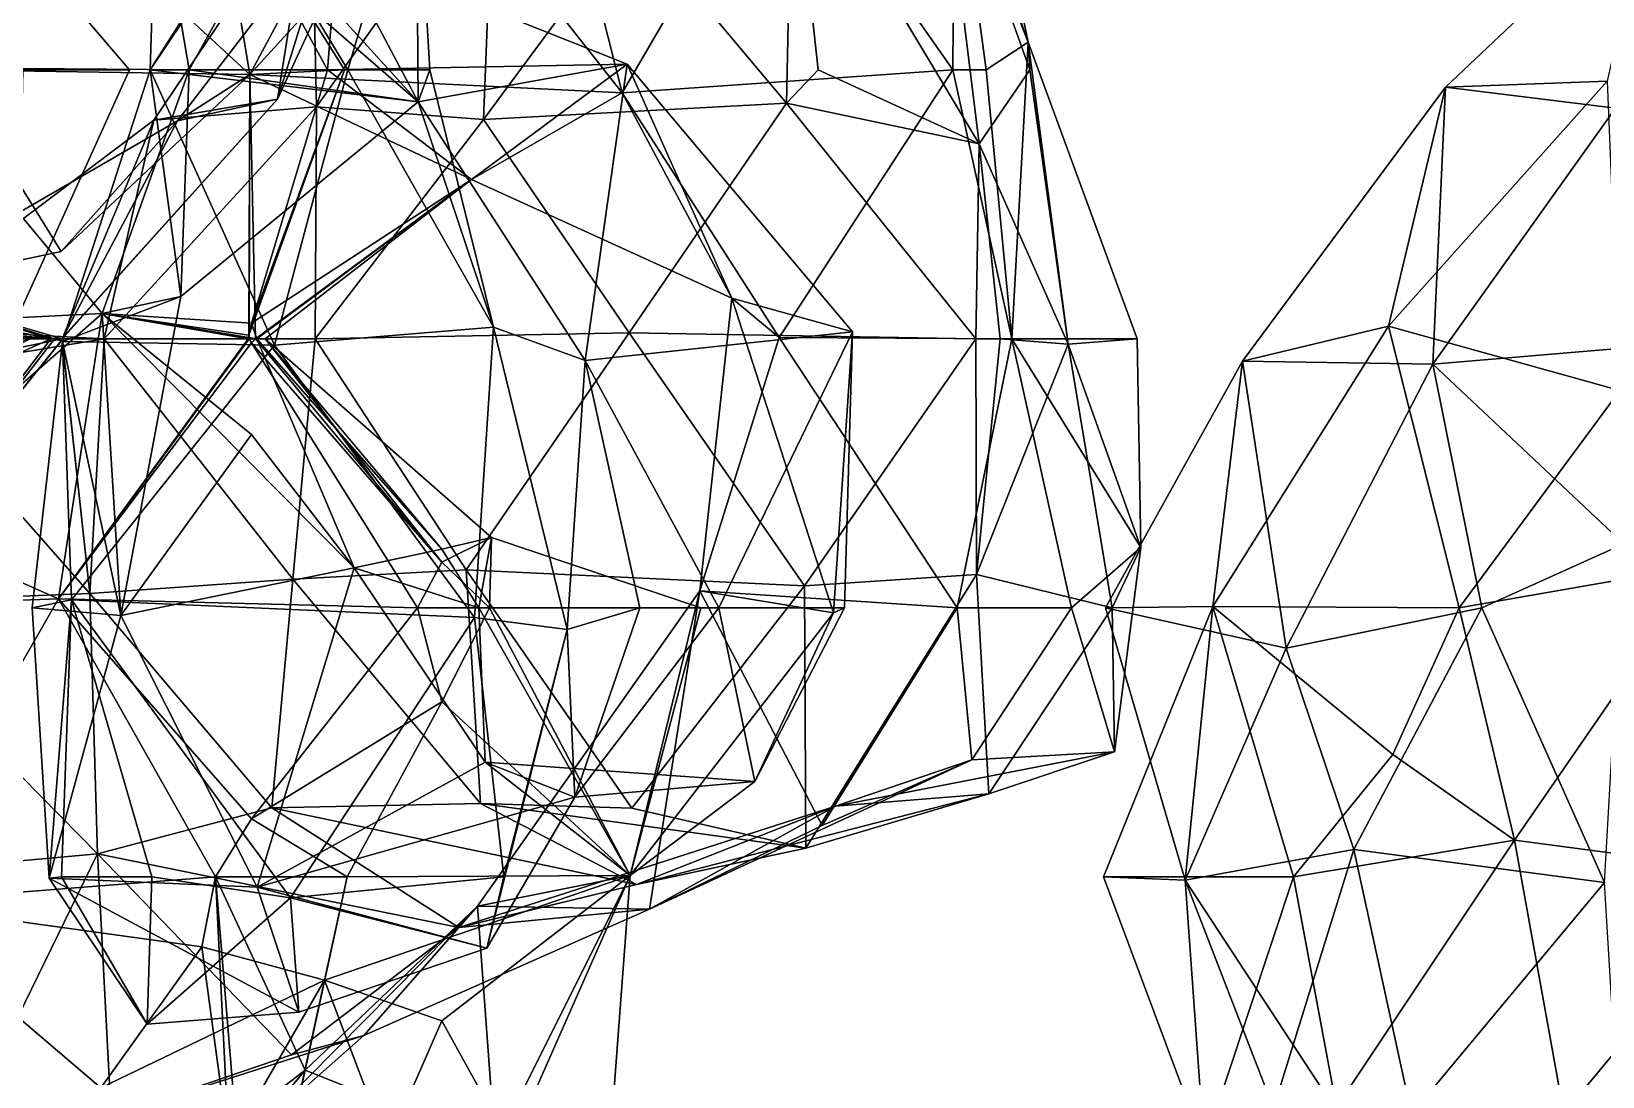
# Model space of a CAD drawing. Extents: x 290034 to 295698, y 4553723 to 4561693.
# Drawn here: x 294063.6 to 294167.7, y 4558982.8 to 4559052 of the extents above; entities that cross this region are included whole.
import ezdxf

# ---------------------------------------------------------------- set-up
doc = ezdxf.new("R2010")
doc.units = 0
doc.layers.add('Au_ppm_Pref_-_0_2', color=7, linetype='CONTINUOUS')

msp = doc.modelspace()

# ---------------------------------------------------------------- linework, layer by layer
at = {"layer": 'Au_ppm_Pref_-_0_2'}
for points in [[(294102.73, 4559047.94, 1835.25), (294090.77, 4559063.11, 1833.86), (294097.09, 4559070.22, 1830.25)], [(294102.73, 4559047.94, 1835.25), (294097.09, 4559070.22, 1830.25), (294113.16, 4559065.88, 1833.46)], [(294083.63, 4559059.56, 1829.31), (294079.9, 4559047.53, 1823.44), (294089.55, 4559068.46, 1823.37)], [(294079.9, 4559047.53, 1823.44), (294082.15, 4559061.66, 1817.43), (294089.55, 4559068.46, 1823.37)], [(294126.3, 4559067.28, 1823.37), (294123.67, 4559066.45, 1818.01), (294129.61, 4559051.29, 1823.32)], [(294124.73, 4559065.02, 1828.26), (294126.3, 4559067.28, 1823.37), (294129.61, 4559051.29, 1823.32)], [(294042.14, 4559066.38, 1846), (294063.97, 4559065.22, 1845.69), (294054.75, 4559049.61, 1846.77)], [(294102.73, 4559047.94, 1835.25), (294113.16, 4559065.88, 1833.46), (294124.62, 4559049.46, 1833.39)], [(294124.73, 4559065.02, 1828.26), (294124.62, 4559049.46, 1833.39), (294113.16, 4559065.88, 1833.46)], [(294123.67, 4559066.45, 1818.01), (294113.98, 4559065.26, 1812.02), (294126.36, 4559044.57, 1812.72)], [(294129.72, 4559049.46, 1817.43), (294129.61, 4559051.29, 1823.32), (294123.67, 4559066.45, 1818.01)], [(294123.67, 4559066.45, 1818.01), (294126.36, 4559044.57, 1812.72), (294129.72, 4559049.46, 1817.43)], [(294054.75, 4559049.61, 1846.77), (294063.97, 4559065.22, 1845.69), (294072.75, 4559057.13, 1847.13)], [(294089.08, 4559064.89, 1859.01), (294084.54, 4559049.46, 1862.01), (294078.17, 4559060.05, 1862.54)], [(294089.08, 4559064.89, 1859.01), (294078.17, 4559059.49, 1855.67), (294089.22, 4559047.34, 1853.1)], [(294089.08, 4559064.89, 1859.01), (294089.99, 4559049.46, 1859.01), (294084.54, 4559049.46, 1862.01)], [(294089.99, 4559049.46, 1859.01), (294089.08, 4559064.89, 1859.01), (294089.22, 4559047.34, 1853.1)], [(294113.98, 4559065.26, 1812.02), (294103.37, 4559059.47, 1808.16), (294113.61, 4559047.25, 1807.41)], [(294113.98, 4559065.26, 1812.02), (294113.61, 4559047.25, 1807.41), (294115.71, 4559049.46, 1811.49)], [(294115.71, 4559049.46, 1811.49), (294126.36, 4559044.57, 1812.72), (294113.98, 4559065.26, 1812.02)], [(294124.73, 4559065.02, 1828.26), (294126.82, 4559049.46, 1829.31), (294124.62, 4559049.46, 1833.39)], [(294126.82, 4559049.46, 1829.31), (294124.73, 4559065.02, 1828.26), (294129.61, 4559051.29, 1823.32)], [(294058.72, 4559049.46, 1814.2), (294057.46, 4559064.2, 1811.49), (294070.08, 4559049.46, 1811.49)], [(294063.02, 4559049.46, 1806.76), (294070.08, 4559049.46, 1811.49), (294057.46, 4559064.2, 1811.49)], [(294078.05, 4559049.15, 1835.27), (294061.21, 4559064.68, 1836.3), (294058.08, 4559049.46, 1832.84)], [(294078.05, 4559049.15, 1835.27), (294075.7, 4559063.24, 1842.17), (294061.21, 4559064.68, 1836.3)], [(294078.05, 4559049.15, 1835.27), (294084.34, 4559049.46, 1841.19), (294075.7, 4559063.24, 1842.17)], [(294083.21, 4559049.46, 1844.76), (294083.85, 4559057.5, 1847.13), (294075.7, 4559063.24, 1842.17)], [(294084.34, 4559049.46, 1841.19), (294083.21, 4559049.46, 1844.76), (294075.7, 4559063.24, 1842.17)], [(294078.05, 4559049.15, 1835.27), (294090.77, 4559063.11, 1833.86), (294102.73, 4559047.94, 1835.25)], [(294078.05, 4559049.15, 1835.27), (294083.63, 4559059.56, 1829.31), (294090.77, 4559063.11, 1833.86)], [(294094.22, 4559063.57, 1812.53), (294082.15, 4559061.66, 1817.43), (294082.47, 4559047.01, 1811.99)], [(294094.22, 4559063.57, 1812.53), (294082.47, 4559047.01, 1811.99), (294093.54, 4559046.17, 1807.96)], [(294094.22, 4559063.57, 1812.53), (294093.54, 4559046.17, 1807.96), (294103.37, 4559059.47, 1808.16)], [(294071.7, 4559046.14, 1817.43), (294082.15, 4559061.66, 1817.43), (294079.9, 4559047.53, 1823.44)], [(294071.7, 4559046.14, 1817.43), (294082.47, 4559047.01, 1811.99), (294082.15, 4559061.66, 1817.43)], [(294167.97, 4559048.72, 1805.15), (294157.26, 4559048.31, 1799.62), (294170.75, 4559061.09, 1799.62)], [(294157.26, 4559048.31, 1799.62), (294168.51, 4559046.92, 1794.35), (294170.75, 4559061.09, 1799.62)], [(294071.45, 4559049.46, 1858.97), (294078.17, 4559060.05, 1862.54), (294084.54, 4559049.46, 1862.01)], [(294071.45, 4559049.46, 1858.97), (294071.74, 4559058.56, 1859.01), (294078.17, 4559060.05, 1862.54)], [(294078.05, 4559049.15, 1835.27), (294073.26, 4559046.09, 1829.31), (294083.63, 4559059.56, 1829.31)], [(294073.26, 4559046.09, 1829.31), (294079.9, 4559047.53, 1823.44), (294083.63, 4559059.56, 1829.31)], [(294071.74, 4559058.56, 1859.01), (294071.45, 4559049.46, 1858.97), (294078.17, 4559059.49, 1855.67)], [(294078.17, 4559059.49, 1855.67), (294071.45, 4559049.46, 1858.97), (294089.22, 4559047.34, 1853.1)], [(294113.61, 4559047.25, 1807.41), (294103.37, 4559059.47, 1808.16), (294093.54, 4559046.17, 1807.96)], [(294078.17, 4559056.93, 1849.62), (294083.85, 4559057.5, 1847.13), (294089.22, 4559047.34, 1853.1)], [(294083.21, 4559049.46, 1844.76), (294103.05, 4559049.84, 1847.35), (294083.85, 4559057.5, 1847.13)], [(294089.22, 4559047.34, 1853.1), (294083.85, 4559057.5, 1847.13), (294103.05, 4559049.84, 1847.35)], [(294074.05, 4559049.46, 1849.07), (294054.75, 4559049.61, 1846.77), (294072.75, 4559057.13, 1847.13)], [(294074.05, 4559049.46, 1849.07), (294072.75, 4559057.13, 1847.13), (294078.17, 4559056.93, 1849.62)], [(294074.05, 4559049.46, 1849.07), (294078.17, 4559056.93, 1849.62), (294089.22, 4559047.34, 1853.1)], [(294126.82, 4559049.46, 1829.31), (294129.61, 4559051.29, 1823.32), (294128.52, 4559031.65, 1829.42)], [(294136.84, 4559031.65, 1823.37), (294128.52, 4559031.65, 1829.42), (294129.61, 4559051.29, 1823.32)], [(294129.61, 4559051.29, 1823.32), (294132.25, 4559031.29, 1817.23), (294136.84, 4559031.65, 1823.37)], [(294129.61, 4559051.29, 1823.32), (294129.72, 4559049.46, 1817.43), (294132.25, 4559031.29, 1817.23)], [(294068.27, 4559033.33, 1847.34), (294040.29, 4559031.94, 1846.61), (294054.75, 4559049.61, 1846.77)], [(294058.08, 4559049.46, 1832.84), (294054.1, 4559034.99, 1828.72), (294065.57, 4559037.42, 1833.33)], [(294074.05, 4559049.46, 1849.07), (294068.27, 4559033.33, 1847.34), (294054.75, 4559049.61, 1846.77)], [(294078.05, 4559049.15, 1835.27), (294058.08, 4559049.46, 1832.84), (294065.57, 4559037.42, 1833.33)], [(294058.72, 4559049.46, 1814.2), (294070.08, 4559049.46, 1811.49), (294062.68, 4559033.05, 1811.49)], [(294063.02, 4559049.46, 1806.76), (294062.68, 4559033.05, 1811.49), (294070.08, 4559049.46, 1811.49)], [(294078.05, 4559049.15, 1835.27), (294065.57, 4559037.42, 1833.33), (294073.26, 4559046.09, 1829.31)], [(294071.45, 4559049.46, 1858.97), (294079.69, 4559031.23, 1864.14), (294065.65, 4559031.46, 1859.05)], [(294065.65, 4559031.46, 1859.05), (294073.48, 4559034.45, 1853.07), (294071.45, 4559049.46, 1858.97)], [(294074.05, 4559049.46, 1849.07), (294073.48, 4559034.45, 1853.07), (294068.27, 4559033.33, 1847.34)], [(294071.45, 4559049.46, 1858.97), (294084.54, 4559049.46, 1862.01), (294079.69, 4559031.23, 1864.14)], [(294089.22, 4559047.34, 1853.1), (294071.45, 4559049.46, 1858.97), (294073.48, 4559034.45, 1853.07)], [(294073.48, 4559034.45, 1853.07), (294074.05, 4559049.46, 1849.07), (294089.22, 4559047.34, 1853.1)], [(294078.05, 4559049.15, 1835.27), (294078, 4559031.89, 1841.19), (294084.34, 4559049.46, 1841.19)], [(294078.17, 4559032.68, 1841.54), (294084.34, 4559049.46, 1841.19), (294078, 4559031.89, 1841.19)], [(294078.05, 4559049.15, 1835.27), (294078.02, 4559031.65, 1841.12), (294078, 4559031.89, 1841.19)], [(294078.05, 4559049.15, 1835.27), (294078.43, 4559031.65, 1841.07), (294078.02, 4559031.65, 1841.12)], [(294078.05, 4559049.15, 1835.27), (294092.75, 4559042.19, 1841.33), (294078.43, 4559031.65, 1841.07)], [(294078.05, 4559049.15, 1835.27), (294102.73, 4559047.94, 1835.25), (294092.75, 4559042.19, 1841.33)], [(294078.17, 4559032.68, 1841.54), (294092.75, 4559042.19, 1841.33), (294083.21, 4559049.46, 1844.76)], [(294078.17, 4559032.68, 1841.54), (294083.21, 4559049.46, 1844.76), (294084.34, 4559049.46, 1841.19)], [(294079.69, 4559031.23, 1864.14), (294084.54, 4559049.46, 1862.01), (294094.2, 4559032.42, 1859.68)], [(294092.75, 4559042.19, 1841.33), (294103.05, 4559049.84, 1847.35), (294083.21, 4559049.46, 1844.76)], [(294084.54, 4559049.46, 1862.01), (294089.99, 4559049.46, 1859.01), (294094.2, 4559032.42, 1859.68)], [(294089.22, 4559047.34, 1853.1), (294103.05, 4559049.84, 1847.35), (294100.27, 4559030.2, 1852.51)], [(294094.2, 4559032.42, 1859.68), (294089.99, 4559049.46, 1859.01), (294089.22, 4559047.34, 1853.1)], [(294092.75, 4559042.19, 1841.33), (294109.99, 4559034.34, 1840.31), (294103.05, 4559049.84, 1847.35)], [(294117.97, 4559032.1, 1847.22), (294100.27, 4559030.2, 1852.51), (294103.05, 4559049.84, 1847.35)], [(294102.73, 4559047.94, 1835.25), (294124.62, 4559049.46, 1833.39), (294113.12, 4559031.74, 1834.85)], [(294117.97, 4559032.1, 1847.22), (294103.05, 4559049.84, 1847.35), (294109.99, 4559034.34, 1840.31)], [(294113.12, 4559031.74, 1834.85), (294124.62, 4559049.46, 1833.39), (294128.52, 4559031.65, 1829.42)], [(294126.36, 4559044.57, 1812.72), (294115.71, 4559049.46, 1811.49), (294113.61, 4559047.25, 1807.41)], [(294124.62, 4559049.46, 1833.39), (294126.82, 4559049.46, 1829.31), (294128.52, 4559031.65, 1829.42)], [(294132.25, 4559031.29, 1817.23), (294129.72, 4559049.46, 1817.43), (294126.36, 4559044.57, 1812.72)], [(294157.26, 4559048.31, 1799.62), (294153.48, 4559032.49, 1805.39), (294143.8, 4559030.16, 1799.62)], [(294143.8, 4559030.16, 1799.62), (294156.42, 4559029.96, 1794.04), (294157.26, 4559048.31, 1799.62)], [(294168.79, 4559028.23, 1809.21), (294153.48, 4559032.49, 1805.39), (294167.97, 4559048.72, 1805.15)], [(294167.97, 4559048.72, 1805.15), (294153.48, 4559032.49, 1805.39), (294157.26, 4559048.31, 1799.62)], [(294157.26, 4559048.31, 1799.62), (294156.42, 4559029.96, 1794.04), (294168.51, 4559046.92, 1794.35)], [(294079.9, 4559047.53, 1823.44), (294065.64, 4559031.65, 1823.4), (294065.59, 4559031.65, 1823.37)], [(294065.59, 4559031.65, 1823.37), (294065.64, 4559031.65, 1823.34), (294079.9, 4559047.53, 1823.44)], [(294071.7, 4559046.14, 1817.43), (294079.9, 4559047.53, 1823.44), (294065.64, 4559031.65, 1823.34)], [(294073.26, 4559046.09, 1829.31), (294065.64, 4559031.65, 1823.4), (294079.9, 4559047.53, 1823.44)], [(294094.2, 4559032.42, 1859.68), (294089.22, 4559047.34, 1853.1), (294100.27, 4559030.2, 1852.51)], [(294102.73, 4559047.94, 1835.25), (294109.99, 4559034.34, 1840.31), (294092.75, 4559042.19, 1841.33)], [(294103.18, 4559032.05, 1807.29), (294113.61, 4559047.25, 1807.41), (294093.54, 4559046.17, 1807.96)], [(294102.73, 4559047.94, 1835.25), (294113.12, 4559031.74, 1834.85), (294109.99, 4559034.34, 1840.31)], [(294103.18, 4559032.05, 1807.29), (294126.14, 4559031.65, 1806.7), (294113.61, 4559047.25, 1807.41)], [(294126.36, 4559044.57, 1812.72), (294113.61, 4559047.25, 1807.41), (294126.14, 4559031.65, 1806.7)], [(294053.54, 4559032.45, 1817.43), (294071.7, 4559046.14, 1817.43), (294065.64, 4559031.65, 1823.34)], [(294053.54, 4559032.45, 1817.43), (294068.41, 4559031.65, 1811.75), (294071.7, 4559046.14, 1817.43)], [(294065.57, 4559037.42, 1833.33), (294054.1, 4559034.99, 1828.72), (294073.26, 4559046.09, 1829.31)], [(294054.1, 4559034.99, 1828.72), (294065.64, 4559031.65, 1823.4), (294073.26, 4559046.09, 1829.31)], [(294071.7, 4559046.14, 1817.43), (294068.41, 4559031.65, 1811.75), (294082.47, 4559047.01, 1811.99)], [(294068.41, 4559031.65, 1811.75), (294082.39, 4559031.65, 1807.54), (294082.47, 4559047.01, 1811.99)], [(294082.47, 4559047.01, 1811.99), (294082.39, 4559031.65, 1807.54), (294093.54, 4559046.17, 1807.96)], [(294103.18, 4559032.05, 1807.29), (294093.54, 4559046.17, 1807.96), (294082.39, 4559031.65, 1807.54)], [(294168.51, 4559046.92, 1794.35), (294156.42, 4559029.96, 1794.04), (294178.93, 4559031.87, 1791.02)], [(294126.36, 4559044.57, 1812.72), (294126.14, 4559031.65, 1806.7), (294127.75, 4559031.65, 1811.49)], [(294126.36, 4559044.57, 1812.72), (294127.75, 4559031.65, 1811.49), (294132.25, 4559031.29, 1817.23)], [(294078.17, 4559032.68, 1841.54), (294078.53, 4559031.65, 1841.36), (294092.75, 4559042.19, 1841.33)], [(294079.07, 4559031.65, 1841.19), (294078.43, 4559031.65, 1841.07), (294092.75, 4559042.19, 1841.33)], [(294078.53, 4559031.65, 1841.36), (294079.07, 4559031.65, 1841.19), (294092.75, 4559042.19, 1841.33)], [(294054.1, 4559034.99, 1828.72), (294043.51, 4559036.08, 1823.37), (294064.89, 4559031.65, 1823.37)], [(294052.97, 4559032.47, 1817.71), (294064.89, 4559031.65, 1823.37), (294043.51, 4559036.08, 1823.37)], [(294054.1, 4559034.99, 1828.72), (294065.12, 4559031.65, 1823.59), (294065.64, 4559031.65, 1823.4)], [(294054.1, 4559034.99, 1828.72), (294064.89, 4559031.65, 1823.37), (294065.12, 4559031.65, 1823.59)], [(294069.52, 4559013.32, 1853.22), (294073.48, 4559034.45, 1853.07), (294065.65, 4559031.46, 1859.05)], [(294069.52, 4559013.32, 1853.22), (294068.27, 4559033.33, 1847.34), (294073.48, 4559034.45, 1853.07)], [(294113.12, 4559031.74, 1834.85), (294107.86, 4559014.96, 1835.25), (294109.99, 4559034.34, 1840.31)], [(294107.86, 4559014.96, 1835.25), (294116.71, 4559013.49, 1841.26), (294109.99, 4559034.34, 1840.31)], [(294117.97, 4559032.1, 1847.22), (294109.99, 4559034.34, 1840.31), (294116.71, 4559013.49, 1841.26)], [(294052.97, 4559019.89, 1845.11), (294040.29, 4559031.94, 1846.61), (294068.27, 4559033.33, 1847.34)], [(294052.97, 4559019.89, 1845.11), (294068.27, 4559033.33, 1847.34), (294065.38, 4559014.41, 1840.2)], [(294052.97, 4559032.47, 1817.71), (294063.54, 4559031.65, 1822.42), (294064.89, 4559031.65, 1823.37)], [(294053.54, 4559032.45, 1817.43), (294065.64, 4559031.65, 1823.34), (294063.54, 4559031.65, 1822.42)], [(294053.54, 4559032.45, 1817.43), (294055.89, 4559031.65, 1816.06), (294068.41, 4559031.65, 1811.75)], [(294077.94, 4559031.65, 1841.19), (294065.38, 4559014.41, 1840.2), (294068.27, 4559033.33, 1847.34)], [(294069.52, 4559013.32, 1853.22), (294078.17, 4559025.31, 1850.96), (294068.27, 4559033.33, 1847.34)], [(294068.27, 4559033.33, 1847.34), (294078.17, 4559025.31, 1850.96), (294084.97, 4559016.47, 1847.83)], [(294078.17, 4559032.68, 1841.54), (294078, 4559031.89, 1841.19), (294068.27, 4559033.33, 1847.34)], [(294078, 4559031.89, 1841.19), (294077.94, 4559031.65, 1841.19), (294068.27, 4559033.33, 1847.34)], [(294078.53, 4559031.65, 1841.36), (294078.17, 4559032.68, 1841.54), (294068.27, 4559033.33, 1847.34)], [(294078.53, 4559031.65, 1841.36), (294068.27, 4559033.33, 1847.34), (294084.97, 4559016.47, 1847.83)], [(294141.84, 4559013.91, 1805.31), (294143.8, 4559030.16, 1799.62), (294153.48, 4559032.49, 1805.39)], [(294153.48, 4559032.49, 1805.39), (294158.16, 4559013.83, 1809.42), (294141.84, 4559013.91, 1805.31)], [(294168.79, 4559028.23, 1809.21), (294158.16, 4559013.83, 1809.42), (294153.48, 4559032.49, 1805.39)], [(294051.61, 4559014.16, 1823.69), (294065.57, 4559031.51, 1823.42), (294065.12, 4559031.65, 1823.59)], [(294051.61, 4559014.16, 1823.69), (294065.12, 4559031.65, 1823.59), (294064.89, 4559031.65, 1823.37)], [(294052.97, 4559026.25, 1819.23), (294051.61, 4559014.16, 1823.69), (294064.89, 4559031.65, 1823.37)], [(294051.61, 4559014.16, 1823.69), (294065.62, 4559031.57, 1823.37), (294065.57, 4559031.51, 1823.42)], [(294051.61, 4559014.16, 1823.69), (294067.47, 4559014.78, 1817.68), (294065.62, 4559031.57, 1823.37)], [(294052.97, 4559026.25, 1819.23), (294064.89, 4559031.65, 1823.37), (294063.54, 4559031.65, 1822.42)], [(294065.64, 4559031.65, 1823.34), (294067.47, 4559014.78, 1817.68), (294054.59, 4559029.36, 1817.43)], [(294065.64, 4559031.65, 1823.34), (294054.59, 4559029.36, 1817.43), (294063.54, 4559031.65, 1822.42)], [(294054.59, 4559029.36, 1817.43), (294067.47, 4559014.78, 1817.68), (294068.41, 4559031.65, 1811.75)], [(294054.59, 4559029.36, 1817.43), (294068.41, 4559031.65, 1811.75), (294055.89, 4559031.65, 1816.06)], [(294069.52, 4559013.32, 1853.22), (294065.65, 4559031.46, 1859.05), (294063.64, 4559013.83, 1859.01)], [(294063.64, 4559013.83, 1859.01), (294065.65, 4559031.46, 1859.05), (294066.24, 4559014.36, 1864.12)], [(294065.64, 4559031.65, 1823.4), (294065.12, 4559031.65, 1823.59), (294065.57, 4559031.51, 1823.42)], [(294065.38, 4559014.41, 1840.2), (294078.02, 4559031.65, 1841.12), (294078.17, 4559031.38, 1841.1)], [(294077.94, 4559031.65, 1841.19), (294078.02, 4559031.65, 1841.12), (294065.38, 4559014.41, 1840.2)], [(294065.64, 4559031.65, 1823.4), (294065.57, 4559031.51, 1823.42), (294065.62, 4559031.57, 1823.37)], [(294065.64, 4559031.65, 1823.4), (294065.62, 4559031.57, 1823.37), (294065.59, 4559031.65, 1823.37)], [(294065.62, 4559031.57, 1823.37), (294065.64, 4559031.65, 1823.34), (294065.59, 4559031.65, 1823.37)], [(294065.64, 4559031.65, 1823.34), (294065.62, 4559031.57, 1823.37), (294067.47, 4559014.78, 1817.68)], [(294066.24, 4559014.36, 1864.12), (294065.65, 4559031.46, 1859.05), (294079.69, 4559031.23, 1864.14)], [(294067.47, 4559014.78, 1817.68), (294080.91, 4559015.72, 1811.81), (294068.41, 4559031.65, 1811.75)], [(294068.41, 4559031.65, 1811.75), (294080.91, 4559015.72, 1811.81), (294082.39, 4559031.65, 1807.54)], [(294078.02, 4559031.65, 1841.12), (294077.94, 4559031.65, 1841.19), (294078, 4559031.89, 1841.19)], [(294078.02, 4559031.65, 1841.12), (294078.43, 4559031.65, 1841.07), (294078.17, 4559031.38, 1841.1)], [(294090.77, 4559016.84, 1840.19), (294078.17, 4559031.38, 1841.1), (294078.43, 4559031.65, 1841.07)], [(294090.77, 4559016.84, 1840.19), (294078.43, 4559031.65, 1841.07), (294079.07, 4559031.65, 1841.19)], [(294078.53, 4559031.65, 1841.36), (294084.97, 4559016.47, 1847.83), (294090.77, 4559017.7, 1842.48)], [(294079.07, 4559031.65, 1841.19), (294078.53, 4559031.65, 1841.36), (294090.77, 4559017.7, 1842.48)], [(294090.77, 4559016.84, 1840.19), (294079.07, 4559031.65, 1841.19), (294094.06, 4559018.48, 1841.19)], [(294079.07, 4559031.65, 1841.19), (294090.77, 4559017.7, 1842.48), (294094.06, 4559018.48, 1841.19)], [(294079.69, 4559031.23, 1864.14), (294094.2, 4559032.42, 1859.68), (294092.95, 4559013.19, 1866.05)], [(294080.91, 4559015.72, 1811.81), (294092.38, 4559016.35, 1807.15), (294082.39, 4559031.65, 1807.54)], [(294103.18, 4559032.05, 1807.29), (294082.39, 4559031.65, 1807.54), (294092.38, 4559016.35, 1807.15)], [(294103.18, 4559032.05, 1807.29), (294092.38, 4559016.35, 1807.15), (294114.8, 4559015.27, 1806.59)], [(294092.95, 4559013.19, 1866.05), (294094.2, 4559032.42, 1859.68), (294099.07, 4559012.38, 1859.23)], [(294099.07, 4559012.38, 1859.23), (294094.2, 4559032.42, 1859.68), (294100.27, 4559030.2, 1852.51)], [(294100.27, 4559030.2, 1852.51), (294117.97, 4559032.1, 1847.22), (294109.12, 4559013.83, 1849.84)], [(294103.18, 4559032.05, 1807.29), (294114.8, 4559015.27, 1806.59), (294126.14, 4559031.65, 1806.7)], [(294113.12, 4559031.74, 1834.85), (294124.91, 4559013.83, 1833.53), (294107.86, 4559014.96, 1835.25)], [(294109.12, 4559013.83, 1849.84), (294117.97, 4559032.1, 1847.22), (294117.44, 4559013.83, 1847.13)], [(294113.12, 4559031.74, 1834.85), (294128.52, 4559031.65, 1829.42), (294124.91, 4559013.83, 1833.53)], [(294126.18, 4559016.03, 1812.01), (294126.14, 4559031.65, 1806.7), (294114.8, 4559015.27, 1806.59)], [(294117.97, 4559032.1, 1847.22), (294116.71, 4559013.49, 1841.26), (294117.44, 4559013.83, 1847.13)], [(294124.91, 4559013.83, 1833.53), (294128.52, 4559031.65, 1829.42), (294132.48, 4559013.83, 1827.91)], [(294126.18, 4559016.03, 1812.01), (294127.75, 4559031.65, 1811.49), (294126.14, 4559031.65, 1806.7)], [(294126.18, 4559016.03, 1812.01), (294132.25, 4559031.29, 1817.23), (294127.75, 4559031.65, 1811.49)], [(294137.07, 4559017.83, 1823.37), (294128.52, 4559031.65, 1829.42), (294136.84, 4559031.65, 1823.37)], [(294137.07, 4559017.83, 1823.37), (294132.48, 4559013.83, 1827.91), (294128.52, 4559031.65, 1829.42)], [(294136.84, 4559031.65, 1823.37), (294132.25, 4559031.29, 1817.23), (294137.07, 4559017.83, 1823.37)], [(294156.42, 4559029.96, 1794.04), (294169.07, 4559018.06, 1790.99), (294178.93, 4559031.87, 1791.02)], [(294078.17, 4559031.38, 1841.1), (294089.16, 4559013.83, 1840.43), (294065.38, 4559014.41, 1840.2)], [(294079.69, 4559031.23, 1864.14), (294092.95, 4559013.19, 1866.05), (294066.24, 4559014.36, 1864.12)], [(294090.77, 4559016.84, 1840.19), (294089.16, 4559013.83, 1840.43), (294078.17, 4559031.38, 1841.1)], [(294126.18, 4559016.03, 1812.01), (294135.17, 4559013.83, 1818.63), (294132.25, 4559031.29, 1817.23)], [(294137.07, 4559017.83, 1823.37), (294132.25, 4559031.29, 1817.23), (294135.17, 4559013.83, 1818.63)], [(294099.07, 4559012.38, 1859.23), (294100.27, 4559030.2, 1852.51), (294103.88, 4559013.83, 1853.07)], [(294109.12, 4559013.83, 1849.84), (294103.88, 4559013.83, 1853.07), (294100.27, 4559030.2, 1852.51)], [(294146.69, 4559011.15, 1794.08), (294143.8, 4559030.16, 1799.62), (294134.74, 4559013.83, 1799.62)], [(294134.74, 4559013.83, 1799.62), (294143.8, 4559030.16, 1799.62), (294141.84, 4559013.91, 1805.31)], [(294146.69, 4559011.15, 1794.08), (294156.42, 4559029.96, 1794.04), (294143.8, 4559030.16, 1799.62)], [(294146.69, 4559011.15, 1794.08), (294159.65, 4559013.83, 1790.51), (294156.42, 4559029.96, 1794.04)], [(294159.65, 4559013.83, 1790.51), (294169.07, 4559018.06, 1790.99), (294156.42, 4559029.96, 1794.04)], [(294168.79, 4559028.23, 1809.21), (294174.38, 4559016.65, 1812.22), (294158.16, 4559013.83, 1809.42)], [(294069.52, 4559013.32, 1853.22), (294084.97, 4559016.47, 1847.83), (294078.17, 4559025.31, 1850.96)], [(294052.97, 4559019.89, 1845.11), (294065.38, 4559014.41, 1840.2), (294039.86, 4559013.52, 1841.75)], [(294090.77, 4559016.84, 1840.19), (294094.06, 4559018.48, 1841.19), (294093.93, 4559013.83, 1839.7)], [(294094.06, 4559018.48, 1841.19), (294090.77, 4559017.7, 1842.48), (294093.23, 4559013.83, 1842.35)], [(294094.06, 4559018.48, 1841.19), (294093.23, 4559013.83, 1842.35), (294107.93, 4559013.83, 1841.19)], [(294107.93, 4559013.83, 1841.19), (294093.93, 4559013.83, 1839.7), (294094.06, 4559018.48, 1841.19)], [(294167.79, 4558995.62, 1790.18), (294169.07, 4559018.06, 1790.99), (294159.65, 4559013.83, 1790.51)], [(294093.23, 4559013.83, 1842.35), (294090.77, 4559017.7, 1842.48), (294084.97, 4559016.47, 1847.83)], [(294090.77, 4559016.84, 1840.19), (294093.93, 4559013.83, 1839.7), (294089.16, 4559013.83, 1840.43)], [(294132.48, 4559013.83, 1827.91), (294137.07, 4559017.83, 1823.37), (294135.32, 4559004.28, 1823.37)], [(294135.32, 4559004.28, 1823.37), (294137.07, 4559017.83, 1823.37), (294135.17, 4559013.83, 1818.63)], [(294069.52, 4559013.32, 1853.22), (294078.54, 4558995.31, 1852.73), (294084.97, 4559016.47, 1847.83)], [(294084.97, 4559016.47, 1847.83), (294078.54, 4558995.31, 1852.73), (294093.65, 4559003.59, 1848.3)], [(294080.91, 4559015.72, 1811.81), (294093.34, 4559000.86, 1811.9), (294092.38, 4559016.35, 1807.15)], [(294093.23, 4559013.83, 1842.35), (294084.97, 4559016.47, 1847.83), (294093.65, 4559003.59, 1848.3)], [(294093.34, 4559000.86, 1811.9), (294103.37, 4559000.56, 1807.07), (294092.38, 4559016.35, 1807.15)], [(294114.8, 4559015.27, 1806.59), (294092.38, 4559016.35, 1807.15), (294103.37, 4559000.56, 1807.07)], [(294114.89, 4558997.91, 1811.62), (294126.18, 4559016.03, 1812.01), (294114.8, 4559015.27, 1806.59)], [(294127.01, 4559001.5, 1818.53), (294126.18, 4559016.03, 1812.01), (294114.89, 4558997.91, 1811.62)], [(294127.01, 4559001.5, 1818.53), (294135.17, 4559013.83, 1818.63), (294126.18, 4559016.03, 1812.01)], [(294161.83, 4558998.42, 1812.17), (294158.16, 4559013.83, 1809.42), (294174.38, 4559016.65, 1812.22)], [(294178.31, 4558996.24, 1815.52), (294161.83, 4558998.42, 1812.17), (294174.38, 4559016.65, 1812.22)], [(294051.61, 4559014.16, 1823.69), (294067.96, 4558997.53, 1824.49), (294067.47, 4559014.78, 1817.68)], [(294067.47, 4559014.78, 1817.68), (294079.52, 4559000.57, 1818.32), (294080.91, 4559015.72, 1811.81)], [(294067.96, 4558997.53, 1824.49), (294079.52, 4559000.57, 1818.32), (294067.47, 4559014.78, 1817.68)], [(294080.91, 4559015.72, 1811.81), (294079.52, 4559000.57, 1818.32), (294093.34, 4559000.86, 1811.9)], [(294103.25, 4558996.08, 1841.24), (294107.86, 4559014.96, 1835.25), (294093.14, 4558994.05, 1834.98)], [(294107.86, 4559014.96, 1835.25), (294104.54, 4558993.86, 1829.64), (294093.14, 4558994.05, 1834.98)], [(294103.25, 4558996.08, 1841.24), (294116.71, 4559013.49, 1841.26), (294107.86, 4559014.96, 1835.25)], [(294114.89, 4558997.91, 1811.62), (294114.8, 4559015.27, 1806.59), (294103.37, 4559000.56, 1807.07)], [(294107.86, 4559014.96, 1835.25), (294115.97, 4558999.4, 1834.12), (294104.54, 4558993.86, 1829.64)], [(294115.97, 4558999.4, 1834.12), (294107.86, 4559014.96, 1835.25), (294124.91, 4559013.83, 1833.53)], [(294065.38, 4559014.41, 1840.2), (294053.82, 4558994.28, 1839.78), (294039.86, 4559013.52, 1841.75)], [(294051.61, 4559014.16, 1823.69), (294051.22, 4558996.01, 1823.37), (294067.96, 4558997.53, 1824.49)], [(294065.38, 4559014.41, 1840.2), (294075.79, 4558996.01, 1840.07), (294053.82, 4558994.28, 1839.78)], [(294064.78, 4558995.91, 1858.8), (294063.64, 4559013.83, 1859.01), (294066.24, 4559014.36, 1864.12)], [(294069.52, 4559013.32, 1853.22), (294063.64, 4559013.83, 1859.01), (294064.78, 4558995.91, 1858.8)], [(294066.24, 4559014.36, 1864.12), (294065.59, 4558996.01, 1864.95), (294064.78, 4558995.91, 1858.8)], [(294065.38, 4559014.41, 1840.2), (294078.17, 4558999.84, 1839.91), (294075.79, 4558996.01, 1840.07)], [(294078.17, 4558999.84, 1839.91), (294065.38, 4559014.41, 1840.2), (294089.16, 4559013.83, 1840.43)], [(294066.24, 4559014.36, 1864.12), (294071.58, 4558996.01, 1868.06), (294065.59, 4558996.01, 1864.95)], [(294066.24, 4559014.36, 1864.12), (294080.75, 4558994.62, 1866.86), (294071.58, 4558996.01, 1868.06)], [(294066.24, 4559014.36, 1864.12), (294092.95, 4559013.19, 1866.05), (294080.75, 4558994.62, 1866.86)], [(294078.17, 4558999.84, 1839.91), (294089.16, 4559013.83, 1840.43), (294090.77, 4559007.6, 1839.11)], [(294089.16, 4559013.83, 1840.43), (294093.93, 4559013.83, 1839.7), (294090.77, 4559007.6, 1839.11)], [(294103.25, 4558996.08, 1841.24), (294090.77, 4559007.6, 1839.11), (294093.93, 4559013.83, 1839.7)], [(294093.65, 4559003.59, 1848.3), (294103.25, 4558996.08, 1841.24), (294093.23, 4559013.83, 1842.35)], [(294103.25, 4558996.08, 1841.24), (294107.93, 4559013.83, 1841.19), (294093.23, 4559013.83, 1842.35)], [(294103.25, 4558996.08, 1841.24), (294093.93, 4559013.83, 1839.7), (294107.93, 4559013.83, 1841.19)], [(294099.07, 4559012.38, 1859.23), (294103.88, 4559013.83, 1853.07), (294099.58, 4559001.27, 1853.11)], [(294099.58, 4559001.27, 1853.11), (294103.88, 4559013.83, 1853.07), (294109.12, 4559013.83, 1849.84)], [(294111.51, 4559002.32, 1847.13), (294099.58, 4559001.27, 1853.11), (294109.12, 4559013.83, 1849.84)], [(294117.44, 4559013.83, 1847.13), (294111.51, 4559002.32, 1847.13), (294109.12, 4559013.83, 1849.84)], [(294111.51, 4559002.32, 1847.13), (294117.44, 4559013.83, 1847.13), (294116.71, 4559013.49, 1841.26)], [(294115.97, 4558999.4, 1834.12), (294124.91, 4559013.83, 1833.53), (294125.89, 4559003.75, 1828)], [(294124.91, 4559013.83, 1833.53), (294132.48, 4559013.83, 1827.91), (294125.89, 4559003.75, 1828)], [(294125.89, 4559003.75, 1828), (294132.48, 4559013.83, 1827.91), (294135.32, 4559004.28, 1823.37)], [(294135.32, 4559004.28, 1823.37), (294135.17, 4559013.83, 1818.63), (294127.01, 4559001.5, 1818.53)], [(294134.59, 4558996.01, 1805.55), (294140.02, 4558995.78, 1799.23), (294141.84, 4559013.91, 1805.31)], [(294134.59, 4558996.01, 1805.55), (294141.84, 4559013.91, 1805.31), (294147.19, 4558996.01, 1808.65)], [(294140.02, 4558995.78, 1799.23), (294134.74, 4559013.83, 1799.62), (294141.84, 4559013.91, 1805.31)], [(294146.69, 4559011.15, 1794.08), (294134.74, 4559013.83, 1799.62), (294140.02, 4558995.78, 1799.23)], [(294141.84, 4559013.91, 1805.31), (294153.77, 4559004.11, 1808.26), (294147.19, 4558996.01, 1808.65)], [(294158.16, 4559013.83, 1809.42), (294153.77, 4559004.11, 1808.26), (294141.84, 4559013.91, 1805.31)], [(294146.69, 4559011.15, 1794.08), (294151.19, 4558997.82, 1791.68), (294159.65, 4559013.83, 1790.51)], [(294167.79, 4558995.62, 1790.18), (294159.65, 4559013.83, 1790.51), (294151.19, 4558997.82, 1791.68)], [(294161.83, 4558998.42, 1812.17), (294153.77, 4559004.11, 1808.26), (294158.16, 4559013.83, 1809.42)], [(294069.52, 4559013.32, 1853.22), (294064.78, 4558995.91, 1858.8), (294078.54, 4558995.31, 1852.73)], [(294080.75, 4558994.62, 1866.86), (294092.95, 4559013.19, 1866.05), (294094.88, 4558996.01, 1863.62)], [(294094.88, 4558996.01, 1863.62), (294092.95, 4559013.19, 1866.05), (294099.07, 4559012.38, 1859.23)], [(294103.25, 4558996.08, 1841.24), (294111.51, 4559002.32, 1847.13), (294116.71, 4559013.49, 1841.26)], [(294094.88, 4558996.01, 1863.62), (294099.07, 4559012.38, 1859.23), (294093.76, 4558991.28, 1858.98)], [(294099.07, 4559012.38, 1859.23), (294099.58, 4559001.27, 1853.11), (294093.76, 4558991.28, 1858.98)], [(294151.19, 4558997.82, 1791.68), (294146.69, 4559011.15, 1794.08), (294140.02, 4558995.78, 1799.23)], [(294078.17, 4558999.84, 1839.91), (294090.77, 4559007.6, 1839.11), (294084.5, 4558996.01, 1838.21)], [(294090.77, 4559007.6, 1839.11), (294103.25, 4558996.08, 1841.24), (294084.5, 4558996.01, 1838.21)], [(294093.65, 4559003.59, 1848.3), (294078.54, 4558995.31, 1852.73), (294099.58, 4559001.27, 1853.11)], [(294111.51, 4559002.32, 1847.13), (294103.25, 4558996.08, 1841.24), (294093.65, 4559003.59, 1848.3)], [(294093.65, 4559003.59, 1848.3), (294099.58, 4559001.27, 1853.11), (294111.51, 4559002.32, 1847.13)], [(294116.86, 4559000.68, 1823.53), (294104.54, 4558993.86, 1829.64), (294125.89, 4559003.75, 1828)], [(294115.97, 4558999.4, 1834.12), (294125.89, 4559003.75, 1828), (294104.54, 4558993.86, 1829.64)], [(294116.86, 4559000.68, 1823.53), (294125.89, 4559003.75, 1828), (294135.32, 4559004.28, 1823.37)], [(294116.86, 4559000.68, 1823.53), (294135.32, 4559004.28, 1823.37), (294127.01, 4559001.5, 1818.53)], [(294153.77, 4559004.11, 1808.26), (294161.83, 4558998.42, 1812.17), (294147.19, 4558996.01, 1808.65)], [(294093.76, 4558991.28, 1858.98), (294099.58, 4559001.27, 1853.11), (294078.54, 4558995.31, 1852.73)], [(294116.86, 4559000.68, 1823.53), (294127.01, 4559001.5, 1818.53), (294103.66, 4558995.49, 1817.12)], [(294127.01, 4559001.5, 1818.53), (294114.89, 4558997.91, 1811.62), (294103.66, 4558995.49, 1817.12)], [(294091.91, 4558992.65, 1823.05), (294079.52, 4559000.57, 1818.32), (294067.96, 4558997.53, 1824.49)], [(294079.52, 4559000.57, 1818.32), (294103.66, 4558995.49, 1817.12), (294093.34, 4559000.86, 1811.9)], [(294079.52, 4559000.57, 1818.32), (294091.91, 4558992.65, 1823.05), (294103.66, 4558995.49, 1817.12)], [(294091.91, 4558992.65, 1823.05), (294104.54, 4558993.86, 1829.64), (294116.86, 4559000.68, 1823.53)], [(294116.86, 4559000.68, 1823.53), (294103.66, 4558995.49, 1817.12), (294091.91, 4558992.65, 1823.05)], [(294093.34, 4559000.86, 1811.9), (294103.66, 4558995.49, 1817.12), (294114.89, 4558997.91, 1811.62)], [(294114.89, 4558997.91, 1811.62), (294103.37, 4559000.56, 1807.07), (294093.34, 4559000.86, 1811.9)], [(294078.17, 4558999.84, 1839.91), (294084.5, 4558996.01, 1838.21), (294075.79, 4558996.01, 1840.07)], [(294161.83, 4558998.42, 1812.17), (294150.03, 4558980.75, 1812.16), (294147.19, 4558996.01, 1808.65)], [(294165.09, 4558980.32, 1818.17), (294150.03, 4558980.75, 1812.16), (294161.83, 4558998.42, 1812.17)], [(294178.31, 4558996.24, 1815.52), (294165.09, 4558980.32, 1818.17), (294161.83, 4558998.42, 1812.17)], [(294051.22, 4558996.01, 1823.37), (294060.06, 4558981.36, 1823.37), (294067.96, 4558997.53, 1824.49)], [(294060.06, 4558981.36, 1823.37), (294068.87, 4558980.14, 1827.96), (294067.96, 4558997.53, 1824.49)], [(294080.82, 4558984.21, 1824.13), (294067.96, 4558997.53, 1824.49), (294068.87, 4558980.14, 1827.96)], [(294067.96, 4558997.53, 1824.49), (294080.82, 4558984.21, 1824.13), (294091.91, 4558992.65, 1823.05)], [(294145.85, 4558980.68, 1793.68), (294151.19, 4558997.82, 1791.68), (294140.02, 4558995.78, 1799.23)], [(294154.99, 4558980.28, 1789.01), (294151.19, 4558997.82, 1791.68), (294145.85, 4558980.68, 1793.68)], [(294154.99, 4558980.28, 1789.01), (294167.79, 4558995.62, 1790.18), (294151.19, 4558997.82, 1791.68)], [(294083.01, 4558989.16, 1841.19), (294103.25, 4558996.08, 1841.24), (294090.77, 4558986.47, 1843.95)], [(294103.25, 4558996.08, 1841.24), (294083.01, 4558989.16, 1841.19), (294084.5, 4558996.01, 1838.21)], [(294090.77, 4558986.47, 1843.95), (294103.25, 4558996.08, 1841.24), (294095.34, 4558978.19, 1843.35)], [(294103.25, 4558996.08, 1841.24), (294093.14, 4558994.05, 1834.98), (294094.31, 4558978.19, 1839.52)], [(294101.91, 4558978.19, 1841.19), (294103.25, 4558996.08, 1841.24), (294094.31, 4558978.19, 1839.52)], [(294095.34, 4558978.19, 1843.35), (294103.25, 4558996.08, 1841.24), (294101.91, 4558978.19, 1841.19)], [(294189.64, 4558976.52, 1816.63), (294165.09, 4558980.32, 1818.17), (294178.31, 4558996.24, 1815.52)], [(294075.79, 4558996.01, 1840.07), (294074.89, 4558991.36, 1841.19), (294053.82, 4558994.28, 1839.78)], [(294065.59, 4558996.01, 1864.95), (294071.27, 4558986.25, 1864.95), (294064.78, 4558995.91, 1858.8)], [(294071.27, 4558986.25, 1864.95), (294081.3, 4558987.04, 1860.49), (294064.78, 4558995.91, 1858.8)], [(294081.3, 4558987.04, 1860.49), (294078.54, 4558995.31, 1852.73), (294064.78, 4558995.91, 1858.8)], [(294071.27, 4558986.25, 1864.95), (294065.59, 4558996.01, 1864.95), (294071.58, 4558996.01, 1868.06)], [(294071.27, 4558986.25, 1864.95), (294071.58, 4558996.01, 1868.06), (294080.75, 4558994.62, 1866.86)], [(294076.66, 4558978.19, 1835.97), (294074.89, 4558991.36, 1841.19), (294075.79, 4558996.01, 1840.07)], [(294076.66, 4558978.19, 1835.97), (294075.79, 4558996.01, 1840.07), (294077.13, 4558979.67, 1835.25)], [(294081.72, 4558983.2, 1835.25), (294077.13, 4558979.67, 1835.25), (294075.79, 4558996.01, 1840.07)], [(294081.72, 4558983.2, 1835.25), (294075.79, 4558996.01, 1840.07), (294084.5, 4558996.01, 1838.21)], [(294081.3, 4558987.04, 1860.49), (294093.76, 4558991.28, 1858.98), (294078.54, 4558995.31, 1852.73)], [(294094.88, 4558996.01, 1863.62), (294093.76, 4558991.28, 1858.98), (294080.75, 4558994.62, 1866.86)], [(294081.72, 4558983.2, 1835.25), (294084.5, 4558996.01, 1838.21), (294083.01, 4558989.16, 1841.19)], [(294141.27, 4558978.16, 1805.53), (294140.02, 4558995.78, 1799.23), (294134.59, 4558996.01, 1805.55)], [(294141.27, 4558978.16, 1805.53), (294134.59, 4558996.01, 1805.55), (294147.19, 4558996.01, 1808.65)], [(294145.85, 4558980.68, 1793.68), (294140.02, 4558995.78, 1799.23), (294152.23, 4558977.11, 1799.02)], [(294141.27, 4558978.16, 1805.53), (294152.23, 4558977.11, 1799.02), (294140.02, 4558995.78, 1799.23)], [(294147.19, 4558996.01, 1808.65), (294150.03, 4558980.75, 1812.16), (294141.27, 4558978.16, 1805.53)], [(294167.79, 4558995.62, 1790.18), (294154.99, 4558980.28, 1789.01), (294169.08, 4558974.03, 1791.01)], [(294068.19, 4558982.03, 1843.7), (294055.79, 4558976.06, 1845.09), (294053.82, 4558994.28, 1839.78)], [(294068.19, 4558982.03, 1843.7), (294053.82, 4558994.28, 1839.78), (294074.89, 4558991.36, 1841.19)], [(294071.27, 4558986.25, 1864.95), (294080.75, 4558994.62, 1866.86), (294081.3, 4558987.04, 1860.49)], [(294078.17, 4558978.92, 1835.01), (294081.72, 4558983.2, 1835.25), (294093.14, 4558994.05, 1834.98)], [(294078.17, 4558978.92, 1835.01), (294093.14, 4558994.05, 1834.98), (294085.61, 4558985.49, 1829.31)], [(294081.3, 4558987.04, 1860.49), (294080.75, 4558994.62, 1866.86), (294093.76, 4558991.28, 1858.98)], [(294081.72, 4558983.2, 1835.25), (294094.31, 4558978.19, 1839.52), (294093.14, 4558994.05, 1834.98)], [(294093.14, 4558994.05, 1834.98), (294104.54, 4558993.86, 1829.64), (294085.61, 4558985.49, 1829.31)], [(294104.54, 4558993.86, 1829.64), (294091.91, 4558992.65, 1823.05), (294085.61, 4558985.49, 1829.31)], [(294080.82, 4558984.21, 1824.13), (294085.61, 4558985.49, 1829.31), (294091.91, 4558992.65, 1823.05)], [(294068.19, 4558982.03, 1843.7), (294074.89, 4558991.36, 1841.19), (294083.01, 4558989.16, 1841.19)], [(294076.66, 4558978.19, 1835.97), (294083.01, 4558989.16, 1841.19), (294074.89, 4558991.36, 1841.19)], [(294068.19, 4558982.03, 1843.7), (294083.01, 4558989.16, 1841.19), (294087.16, 4558978.19, 1842.89)], [(294076.66, 4558978.19, 1835.97), (294080.63, 4558978.19, 1836.41), (294083.01, 4558989.16, 1841.19)], [(294081.72, 4558983.2, 1835.25), (294083.01, 4558989.16, 1841.19), (294080.63, 4558978.19, 1836.41)], [(294090.77, 4558986.47, 1843.95), (294087.16, 4558978.19, 1842.89), (294083.01, 4558989.16, 1841.19)], [(294090.77, 4558986.47, 1843.95), (294095.34, 4558978.19, 1843.35), (294087.16, 4558978.19, 1842.89)], [(294078.17, 4558978.92, 1835.01), (294085.61, 4558985.49, 1829.31), (294068.87, 4558980.14, 1827.96)], [(294085.61, 4558985.49, 1829.31), (294080.82, 4558984.21, 1824.13), (294068.87, 4558980.14, 1827.96)], [(294073.65, 4558975.18, 1811.97), (294063.5, 4558975.99, 1817.26), (294054.69, 4558984.44, 1810.22)], [(294073.65, 4558975.18, 1811.97), (294054.69, 4558984.44, 1810.22), (294062.65, 4558975.34, 1807.88)], [(294081.72, 4558983.2, 1835.25), (294078.17, 4558978.92, 1835.01), (294077.13, 4558979.67, 1835.25)], [(294081.72, 4558983.2, 1835.25), (294080.63, 4558978.19, 1836.41), (294094.31, 4558978.19, 1839.52)]]:
    msp.add_3dface(points, dxfattribs=at)

doc.saveas('drawing.dxf')
